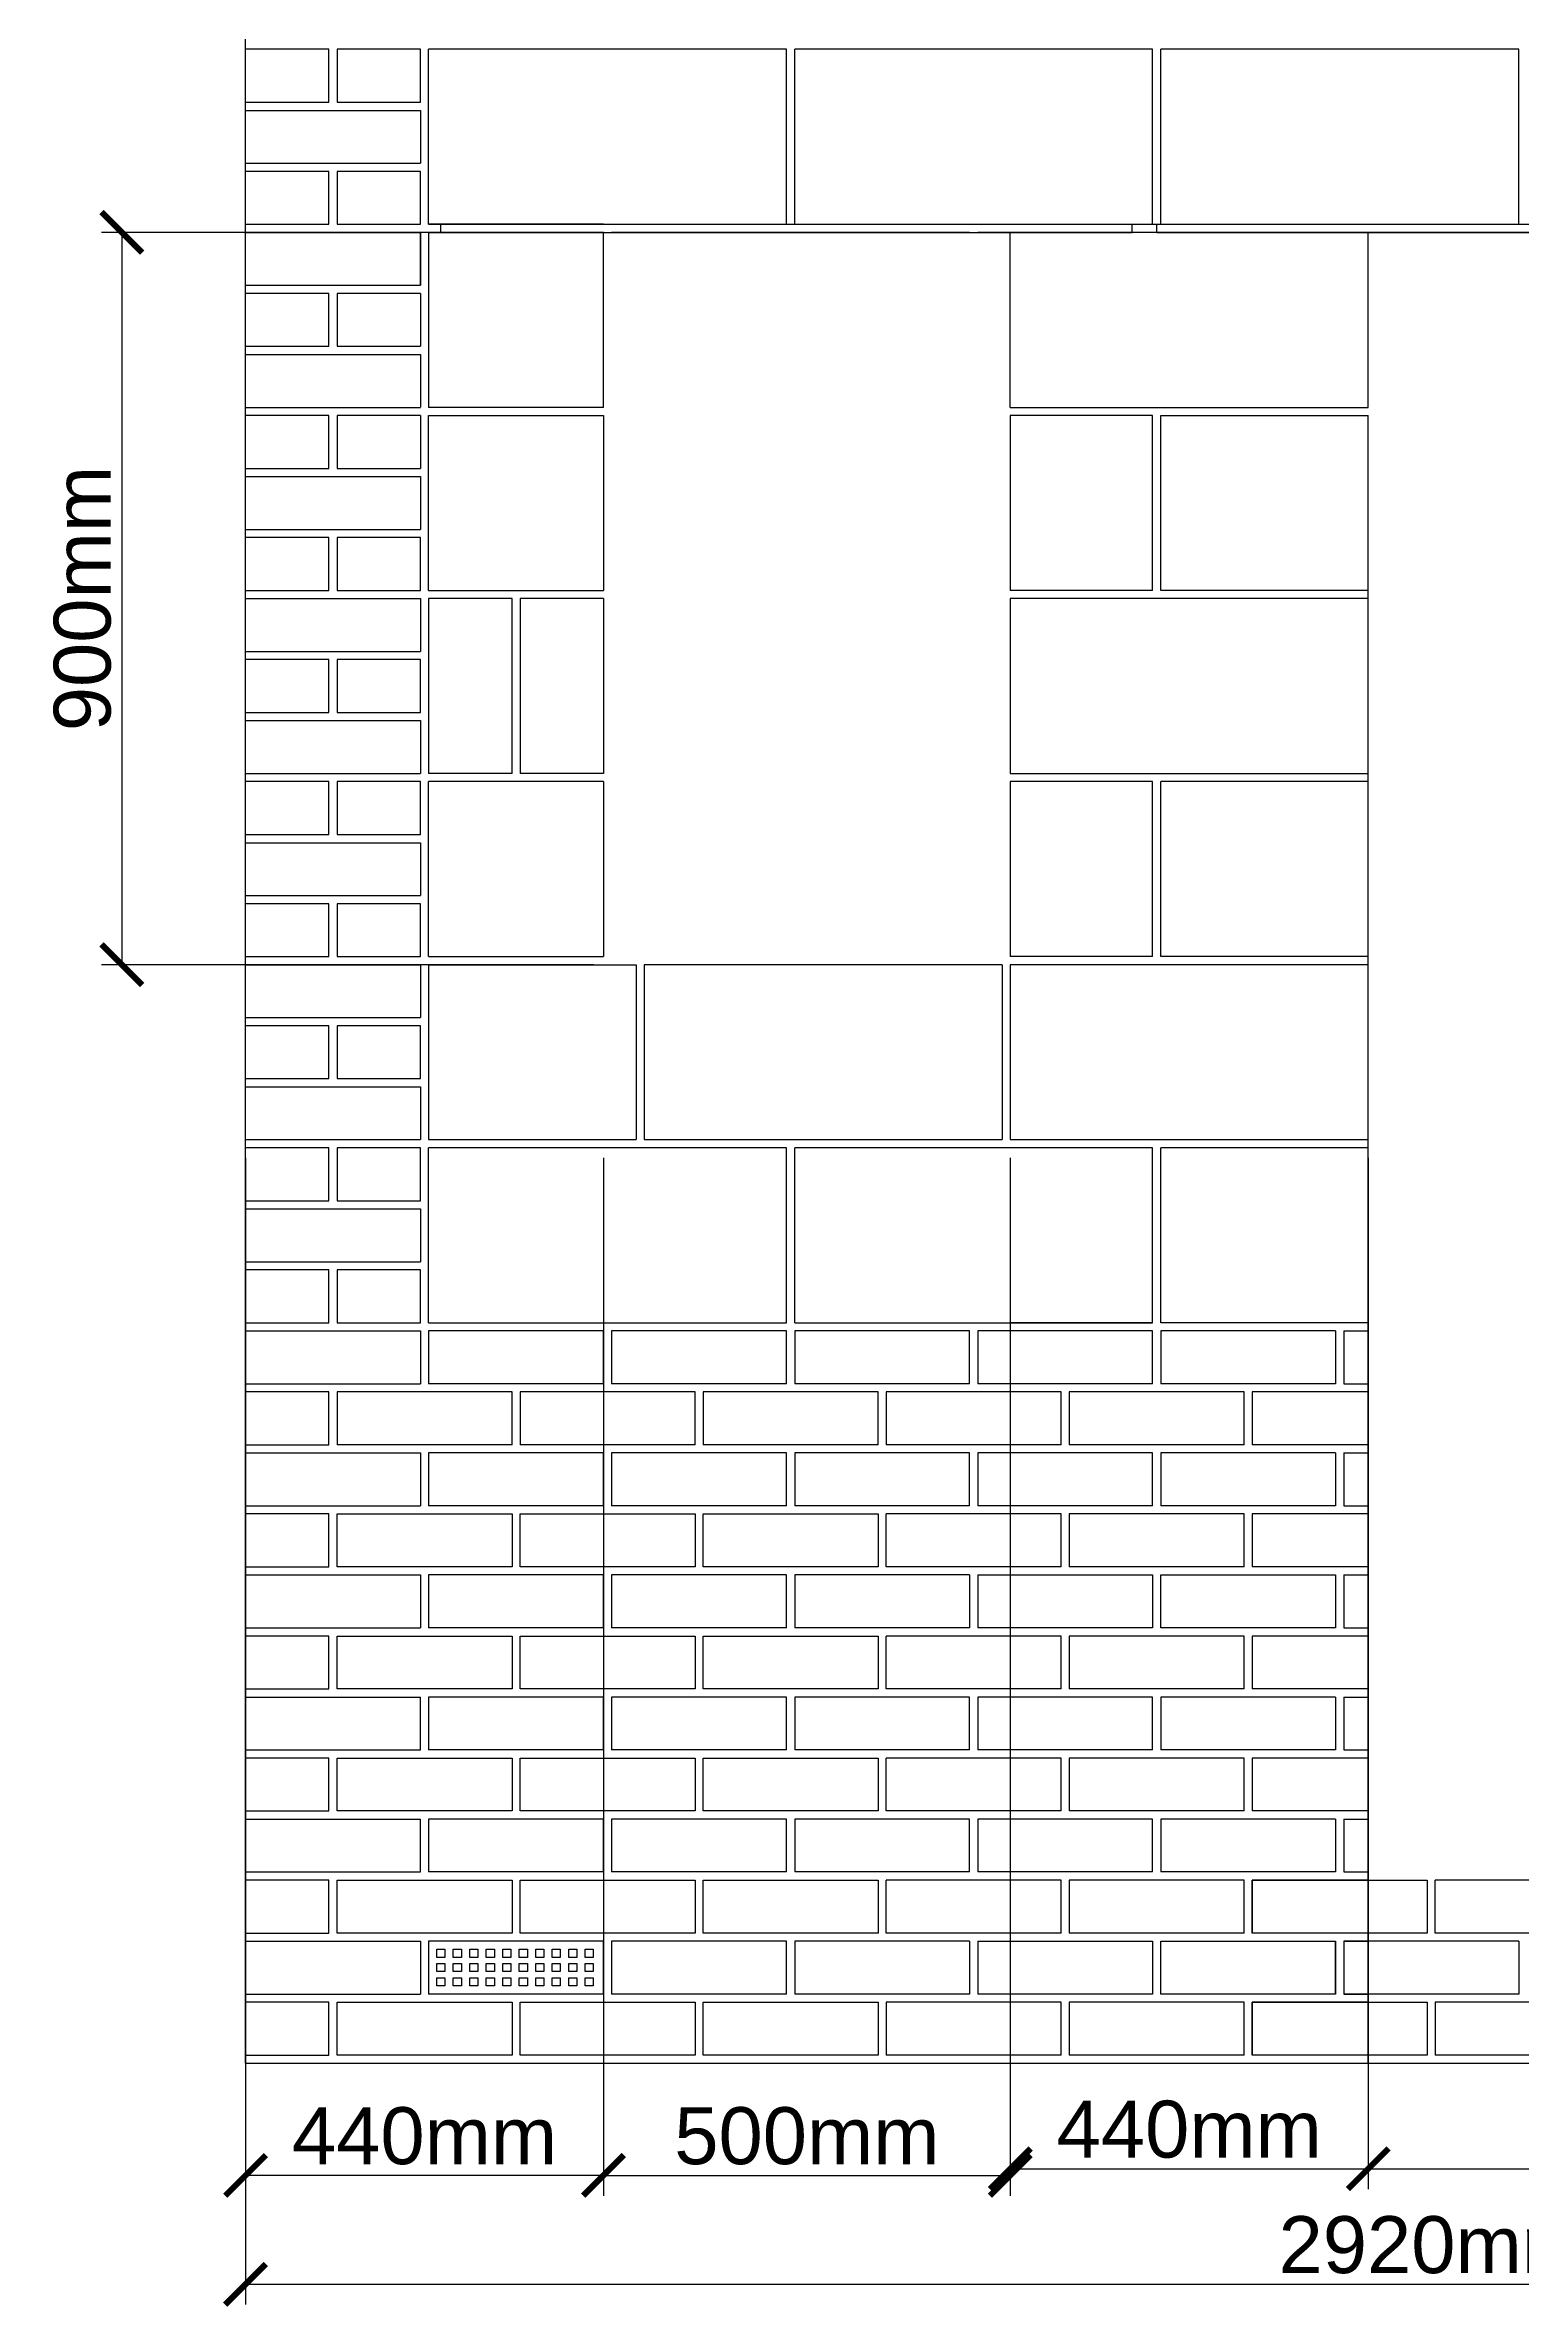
# Model space of a CAD drawing. Header units: millimetres. Extents: x -11841 to 102307, y -68819 to 40378.
# Drawn here: x 71960 to 73777, y 2588 to 5368 of the extents above; entities that cross this region are included whole.
import ezdxf

# ---------------------------------------------------------------- set-up
doc = ezdxf.new("R2010")
doc.units = ezdxf.units.MM
doc.layers.add('A-Walls', color=7, linetype='Continuous')
doc.styles.get("Standard").update_dxf_attribs({"font": 'Arial.ttf'})
doc.dimstyles.new('JRMStyle', dxfattribs={"dimtxt": 3.5, "dimasz": 2.5, "dimexe": 1.25, "dimexo": 0.625, "dimtad": 1, "dimdec": 0, "dimdsep": 46, "dimtxsty": 'Standard', "dimblk": 'ARCHTICK', "dimblk1": 'ARCHTICK', "dimblk2": 'ARCHTICK', "dimcen": 2.5, "dimadec": 0, "dimazin": 0, "dimtfac": 1, "dimtdec": 0, "dimtmove": 0, "dimatfit": 3, "dimldrblk": 'ARCHTICK', "dimfxl": 1, "dimarcsym": 0})

# ---------------------------------------------------------------- blocks, each defined once
blk = doc.blocks.new('_ArchTick')
at = {"color": 0, "linetype": 'ByBlock', "const_width": 0.15}
blk.add_lwpolyline([(-0.5, -0.5), (0.5, 0.5)], dxfattribs=at)
blk = doc.blocks.new('*D63')
at = {"color": 0, "lineweight": -2, "ltscale": 0.58, "transparency": 16777216}
for p, q in [((72206.6, 2875.3), (72206.6, 2591.1)), ((75126.6, 2875.3), (75126.6, 2591.1)), ((72206.6, 2616.1), (75126.6, 2616.1))]:
    blk.add_line(p, q, dxfattribs=at)
at = {"layer": 'Defpoints', "color": 0, "ltscale": 0.58, "transparency": 16777216}
for p in [(72206.6, 2887.8), (75126.6, 2887.8), (75126.6, 2616.1)]:
    blk.add_point(p, dxfattribs=at)
at = {"color": 0, "lineweight": -2, "ltscale": 0.58, "transparency": 16777216, "xscale": 50, "yscale": 50, "zscale": 50, "rotation": 180}
blk.add_blockref('_ArchTick', (72206.6, 2616.1), dxfattribs=at)
at = {"color": 0, "lineweight": -2, "ltscale": 0.58, "transparency": 16777216, "xscale": 50, "yscale": 50, "zscale": 50}
blk.add_blockref('_ArchTick', (75126.6, 2616.1), dxfattribs=at)
at = {"color": 0, "ltscale": 0.58, "transparency": 16777216, "insert": (73666.6, 2664.3), "char_height": 70, "attachment_point": 5}
blk.add_mtext('2920mm', dxfattribs=at)
blk = doc.blocks.new('*D64')
at = {"color": 0, "lineweight": -2, "ltscale": 0.58, "transparency": 16777216}
for p, q in [((72646.6, 4000.3), (72646.6, 2724.9)), ((73146.6, 4000.3), (73146.6, 2724.9)), ((72646.6, 2749.9), (73146.6, 2749.9))]:
    blk.add_line(p, q, dxfattribs=at)
at = {"layer": 'Defpoints', "color": 0, "ltscale": 0.58, "transparency": 16777216}
for p in [(72646.6, 4012.8), (73146.6, 4012.8), (73146.6, 2749.9)]:
    blk.add_point(p, dxfattribs=at)
at = {"color": 0, "lineweight": -2, "ltscale": 0.58, "transparency": 16777216, "xscale": 50, "yscale": 50, "zscale": 50, "rotation": 180}
blk.add_blockref('_ArchTick', (72646.6, 2749.9), dxfattribs=at)
at = {"color": 0, "lineweight": -2, "ltscale": 0.58, "transparency": 16777216, "xscale": 50, "yscale": 50, "zscale": 50}
blk.add_blockref('_ArchTick', (73146.6, 2749.9), dxfattribs=at)
at = {"color": 0, "ltscale": 0.58, "transparency": 16777216, "insert": (72896.6, 2798.2), "char_height": 70, "attachment_point": 5}
blk.add_mtext('500mm', dxfattribs=at)
blk = doc.blocks.new('*D65')
at = {"color": 0, "lineweight": -2, "ltscale": 0.58, "transparency": 16777216}
for p, q in [((73146.6, 4000.3), (73146.6, 2733)), ((73586.6, 4000.3), (73586.6, 2733)), ((73146.6, 2758), (73586.6, 2758))]:
    blk.add_line(p, q, dxfattribs=at)
at = {"layer": 'Defpoints', "color": 0, "ltscale": 0.58, "transparency": 16777216}
for p in [(73146.6, 4012.8), (73586.6, 4012.8), (73586.6, 2758)]:
    blk.add_point(p, dxfattribs=at)
at = {"color": 0, "lineweight": -2, "ltscale": 0.58, "transparency": 16777216, "xscale": 50, "yscale": 50, "zscale": 50, "rotation": 180}
blk.add_blockref('_ArchTick', (73146.6, 2758), dxfattribs=at)
at = {"color": 0, "lineweight": -2, "ltscale": 0.58, "transparency": 16777216, "xscale": 50, "yscale": 50, "zscale": 50}
blk.add_blockref('_ArchTick', (73586.6, 2758), dxfattribs=at)
at = {"color": 0, "ltscale": 0.58, "transparency": 16777216, "insert": (73366.6, 2806.3), "char_height": 70, "attachment_point": 5}
blk.add_mtext('440mm', dxfattribs=at)
blk = doc.blocks.new('*D67')
at = {"color": 0, "lineweight": -2, "ltscale": 0.58, "transparency": 16777216}
for p, q in [((72206.6, 4000.3), (72206.6, 2724.9)), ((72646.6, 4000.3), (72646.6, 2724.9)), ((72646.6, 2749.9), (72206.6, 2749.9))]:
    blk.add_line(p, q, dxfattribs=at)
at = {"layer": 'Defpoints', "color": 0, "ltscale": 0.58, "transparency": 16777216}
for p in [(72206.6, 4012.8), (72646.6, 4012.8), (72206.6, 2749.9)]:
    blk.add_point(p, dxfattribs=at)
at = {"color": 0, "lineweight": -2, "ltscale": 0.58, "transparency": 16777216, "xscale": 50, "yscale": 50, "zscale": 50, "rotation": 180}
blk.add_blockref('_ArchTick', (72206.6, 2749.9), dxfattribs=at)
at = {"color": 0, "lineweight": -2, "ltscale": 0.58, "transparency": 16777216, "xscale": 50, "yscale": 50, "zscale": 50}
blk.add_blockref('_ArchTick', (72646.6, 2749.9), dxfattribs=at)
at = {"color": 0, "ltscale": 0.58, "transparency": 16777216, "insert": (72426.6, 2798.2), "char_height": 70, "attachment_point": 5}
blk.add_mtext('440mm', dxfattribs=at)
blk = doc.blocks.new('*D75')
at = {"color": 0, "lineweight": -2, "ltscale": 0.58, "transparency": 16777216}
for p, q in [((72634.1, 5137.8), (72029.5, 5137.8)), ((72054.5, 5137.8), (72054.5, 4237.8)), ((72634.1, 4237.8), (72029.5, 4237.8))]:
    blk.add_line(p, q, dxfattribs=at)
at = {"layer": 'Defpoints', "color": 0, "ltscale": 0.58, "transparency": 16777216}
for p in [(72646.6, 5137.8), (72054.5, 4237.8), (72646.6, 4237.8)]:
    blk.add_point(p, dxfattribs=at)
at = {"color": 0, "lineweight": -2, "ltscale": 0.58, "transparency": 16777216, "xscale": 50, "yscale": 50, "zscale": 50}
for p, rotation in [((72054.5, 5137.8), 90), ((72054.5, 4237.8), 270)]:
    blk.add_blockref('_ArchTick', p, dxfattribs=dict(at, rotation=rotation))
at = {"color": 0, "ltscale": 0.58, "transparency": 16777216, "insert": (72006.2, 4687.8), "char_height": 70, "attachment_point": 5, "rotation": 90}
blk.add_mtext('900mm', dxfattribs=at)
blk = doc.blocks.new('*D77')
at = {"color": 0, "lineweight": -2, "ltscale": 0.58, "transparency": 16777216}
for p, q in [((73586.6, 3100.3), (73586.6, 2733)), ((74416.6, 3100.3), (74416.6, 2733)), ((73586.6, 2758), (74416.6, 2758))]:
    blk.add_line(p, q, dxfattribs=at)
at = {"layer": 'Defpoints', "color": 0, "ltscale": 0.58, "transparency": 16777216}
for p in [(73586.6, 3112.8), (74416.6, 3112.8), (74416.6, 2758)]:
    blk.add_point(p, dxfattribs=at)
at = {"color": 0, "lineweight": -2, "ltscale": 0.58, "transparency": 16777216, "xscale": 50, "yscale": 50, "zscale": 50, "rotation": 180}
blk.add_blockref('_ArchTick', (73586.6, 2758), dxfattribs=at)
at = {"color": 0, "lineweight": -2, "ltscale": 0.58, "transparency": 16777216, "xscale": 50, "yscale": 50, "zscale": 50}
blk.add_blockref('_ArchTick', (74416.6, 2758), dxfattribs=at)
at = {"color": 0, "ltscale": 0.58, "transparency": 16777216, "insert": (74001.6, 2806.3), "char_height": 70, "attachment_point": 5}
blk.add_mtext('830mm', dxfattribs=at)

msp = doc.modelspace()

# ---------------------------------------------------------------- linework, layer by layer
for p, q in [((72206.6, 2887.8), (72206.6, 5693.8)), ((72309.1, 5362.8), (72206.6, 5362.8)), ((72309.1, 5297.8), (72309.1, 5362.8)), ((72421.6, 5362.8), (72319.1, 5362.8)), ((72319.1, 5362.8), (72319.1, 5297.8)), ((72421.6, 5297.8), (72421.6, 5362.8)), ((72431.6, 5147.8), (72431.6, 5362.8)), ((72871.6, 5362.8), (72431.6, 5362.8)), ((72871.6, 5147.8), (72871.6, 5362.8)), ((72881.6, 5147.8), (72881.6, 5362.8)), ((73321.6, 5362.8), (72881.6, 5362.8)), ((73321.6, 5147.8), (73321.6, 5362.8)), ((73331.6, 5147.8), (73331.6, 5362.8)), ((73771.6, 5362.8), (73331.6, 5362.8)), ((73771.6, 5147.8), (73771.6, 5362.8)), ((72206.6, 5297.8), (72309.1, 5297.8)), ((72206.6, 5287.8), (72421.6, 5287.8)), ((72319.1, 5297.8), (72421.6, 5297.8)), ((72421.6, 5287.8), (72421.6, 5222.8)), ((72206.6, 5222.8), (72421.6, 5222.8)), ((72309.1, 5212.8), (72206.6, 5212.8)), ((72309.1, 5147.8), (72309.1, 5212.8)), ((72421.6, 5212.8), (72319.1, 5212.8)), ((72319.1, 5212.8), (72319.1, 5147.8)), ((72421.6, 5147.8), (72421.6, 5212.8)), ((72206.6, 5147.8), (72309.1, 5147.8)), ((72319.1, 5147.8), (72421.6, 5147.8)), ((73106.6, 5147.8), (73546.6, 5147.8)), ((73556.6, 5147.8), (73996.6, 5147.8)), ((72206.6, 5137.8), (72421.6, 5137.8)), ((72421.6, 5072.8), (72421.6, 5137.8)), ((72646.6, 5137.8), (72431.6, 5137.8)), ((72431.6, 5137.8), (72646.6, 5137.8)), ((72431.6, 5137.8), (72431.6, 4922.8)), ((72646.6, 4922.8), (72646.6, 5137.8)), ((73096.6, 5137.8), (72656.6, 5137.8)), ((73546.6, 5137.8), (73106.6, 5137.8)), ((73321.6, 5137.8), (73146.6, 5137.8)), ((73586.6, 5137.8), (73146.6, 5137.8)), ((73546.6, 5137.8), (73331.6, 5137.8)), ((73996.6, 5137.8), (73556.6, 5137.8)), ((72206.6, 5072.8), (72421.6, 5072.8)), ((72309.1, 5062.8), (72206.6, 5062.8)), ((72309.1, 4997.8), (72309.1, 5062.8)), ((72421.6, 5062.8), (72319.1, 5062.8)), ((72319.1, 5062.8), (72319.1, 4997.8)), ((72206.6, 4997.8), (72309.1, 4997.8)), ((72206.6, 4987.8), (72421.6, 4987.8)), ((72319.1, 4997.8), (72421.6, 4997.8)), ((72206.6, 4922.8), (72421.6, 4922.8)), ((73146.6, 4922.8), (73586.6, 4922.8)), ((72309.1, 4912.8), (72206.6, 4912.8)), ((72309.1, 4847.8), (72309.1, 4912.8)), ((72421.6, 4912.8), (72319.1, 4912.8)), ((72319.1, 4912.8), (72319.1, 4847.8)), ((72431.6, 4697.8), (72431.6, 4912.8)), ((73321.6, 4697.8), (73321.6, 4912.8)), ((73331.6, 4697.8), (73331.6, 4912.8)), ((73586.6, 2887.8), (73586.6, 4912.8)), ((72206.6, 4847.8), (72309.1, 4847.8)), ((72206.6, 4837.8), (72421.6, 4837.8)), ((72319.1, 4847.8), (72421.6, 4847.8)), ((72421.6, 4837.8), (72421.6, 4772.8)), ((72206.6, 4772.8), (72421.6, 4772.8)), ((72309.1, 4762.8), (72206.6, 4762.8)), ((72309.1, 4697.8), (72309.1, 4762.8)), ((72421.6, 4762.8), (72319.1, 4762.8)), ((72319.1, 4762.8), (72319.1, 4697.8)), ((72421.6, 4697.8), (72421.6, 4762.8)), ((72206.6, 4697.8), (72309.1, 4697.8)), ((72319.1, 4697.8), (72421.6, 4697.8)), ((72431.6, 4697.8), (72646.6, 4697.8)), ((73321.6, 4697.8), (73146.6, 4697.8)), ((73586.6, 4697.8), (73331.6, 4697.8)), ((72206.6, 4687.8), (72421.6, 4687.8)), ((72421.6, 4687.8), (72421.6, 4622.8)), ((72534.1, 4687.8), (72431.6, 4687.8)), ((72431.6, 4687.8), (72431.6, 4472.8)), ((72534.1, 4472.8), (72534.1, 4687.8)), ((72646.6, 4687.8), (72544.1, 4687.8)), ((72544.1, 4687.8), (72544.1, 4472.8)), ((73586.6, 4687.8), (73146.6, 4687.8)), ((72206.6, 4622.8), (72421.6, 4622.8)), ((72309.1, 4612.8), (72206.6, 4612.8)), ((72309.1, 4547.8), (72309.1, 4612.8)), ((72421.6, 4612.8), (72319.1, 4612.8)), ((72319.1, 4612.8), (72319.1, 4547.8)), ((72421.6, 4547.8), (72421.6, 4612.8)), ((72206.6, 4547.8), (72309.1, 4547.8)), ((72206.6, 4537.8), (72421.6, 4537.8)), ((72319.1, 4547.8), (72421.6, 4547.8)), ((72421.6, 4537.8), (72421.6, 4472.8)), ((72206.6, 4472.8), (72421.6, 4472.8)), ((72309.1, 4462.8), (72206.6, 4462.8)), ((72309.1, 4397.8), (72309.1, 4462.8)), ((72421.6, 4462.8), (72319.1, 4462.8)), ((72319.1, 4462.8), (72319.1, 4397.8)), ((72421.6, 4397.8), (72421.6, 4462.8)), ((72534.1, 4472.8), (72431.6, 4472.8)), ((72431.6, 4247.8), (72431.6, 4462.8)), ((72646.6, 4462.8), (72431.6, 4462.8)), ((72646.6, 4472.8), (72544.1, 4472.8)), ((73146.6, 4472.8), (73586.6, 4472.8)), ((73321.6, 4462.8), (73146.6, 4462.8)), ((73321.6, 4247.8), (73321.6, 4462.8)), ((73546.6, 4462.8), (73331.6, 4462.8)), ((73331.6, 4247.8), (73331.6, 4462.8)), ((72206.6, 4397.8), (72309.1, 4397.8)), ((72319.1, 4397.8), (72421.6, 4397.8)), ((72206.6, 4387.8), (72421.6, 4387.8)), ((72421.6, 4387.8), (72421.6, 4322.8)), ((72206.6, 4322.8), (72421.6, 4322.8)), ((72309.1, 4312.8), (72206.6, 4312.8)), ((72309.1, 4247.8), (72309.1, 4312.8)), ((72421.6, 4312.8), (72319.1, 4312.8)), ((72319.1, 4312.8), (72319.1, 4247.8)), ((72421.6, 4247.8), (72421.6, 4312.8)), ((72206.6, 4247.8), (72309.1, 4247.8)), ((72206.6, 4237.8), (72421.6, 4237.8)), ((72319.1, 4247.8), (72421.6, 4247.8)), ((72421.6, 4237.8), (72421.6, 4172.8)), ((72431.6, 4247.8), (72646.6, 4247.8)), ((72431.6, 4237.8), (72431.6, 4022.8)), ((73136.6, 4237.8), (72696.6, 4237.8)), ((73321.6, 4247.8), (73146.6, 4247.8)), ((73586.6, 4237.8), (73146.6, 4237.8)), ((73586.6, 4247.8), (73331.6, 4247.8)), ((72206.6, 4172.8), (72421.6, 4172.8)), ((72309.1, 4162.8), (72206.6, 4162.8)), ((72309.1, 4097.8), (72309.1, 4162.8)), ((72421.6, 4162.8), (72319.1, 4162.8)), ((72319.1, 4162.8), (72319.1, 4097.8)), ((72421.6, 4097.8), (72421.6, 4162.8)), ((72206.6, 4097.8), (72309.1, 4097.8)), ((72206.6, 4087.8), (72421.6, 4087.8)), ((72319.1, 4097.8), (72421.6, 4097.8)), ((72421.6, 4087.8), (72421.6, 4022.8)), ((72206.6, 4022.8), (72421.6, 4022.8)), ((72309.1, 4012.8), (72206.6, 4012.8)), ((72309.1, 3947.8), (72309.1, 4012.8)), ((72421.6, 4012.8), (72319.1, 4012.8)), ((72319.1, 4012.8), (72319.1, 3947.8)), ((72421.6, 3947.8), (72421.6, 4012.8)), ((72431.6, 3797.8), (72431.6, 4012.8)), ((72696.6, 4022.8), (73136.6, 4022.8)), ((72871.6, 3797.8), (72871.6, 4012.8)), ((72881.6, 3797.8), (72881.6, 4012.8)), ((73146.6, 4022.8), (73586.6, 4022.8)), ((73321.6, 4012.8), (73146.6, 4012.8)), ((73321.6, 3797.8), (73321.6, 4012.8)), ((73546.6, 4012.8), (73331.6, 4012.8)), ((73331.6, 3797.8), (73331.6, 4012.8)), ((72206.6, 3947.8), (72309.1, 3947.8)), ((72319.1, 3947.8), (72421.6, 3947.8)), ((72206.6, 3937.8), (72421.6, 3937.8)), ((72421.6, 3937.8), (72421.6, 3872.8)), ((72206.6, 3872.8), (72421.6, 3872.8)), ((72309.1, 3862.8), (72206.6, 3862.8)), ((72309.1, 3797.8), (72309.1, 3862.8)), ((72421.6, 3862.8), (72319.1, 3862.8)), ((72319.1, 3862.8), (72319.1, 3797.8)), ((72421.6, 3797.8), (72421.6, 3862.8)), ((72206.6, 3797.8), (72309.1, 3797.8)), ((72206.6, 3787.8), (72421.6, 3787.8)), ((72319.1, 3797.8), (72421.6, 3797.8)), ((72421.6, 3787.8), (72421.6, 3722.8)), ((72431.6, 3797.8), (72871.6, 3797.8)), ((72646.6, 3787.8), (72431.6, 3787.8)), ((72431.6, 3787.8), (72431.6, 3722.8)), ((72646.6, 3722.8), (72646.6, 3787.8)), ((72871.6, 3787.8), (72656.6, 3787.8)), ((72656.6, 3787.8), (72656.6, 3722.8)), ((72871.6, 3722.8), (72871.6, 3787.8)), ((72881.6, 3797.8), (73321.6, 3797.8)), ((73096.6, 3787.8), (72881.6, 3787.8)), ((72881.6, 3787.8), (72881.6, 3722.8)), ((73096.6, 3722.8), (73096.6, 3787.8)), ((73106.6, 3787.8), (73106.6, 3722.8)), ((73321.6, 3787.8), (73106.6, 3787.8)), ((73321.6, 3797.8), (73146.6, 3797.8)), ((73321.6, 3722.8), (73321.6, 3787.8)), ((73586.6, 3797.8), (73331.6, 3797.8)), ((73546.6, 3787.8), (73331.6, 3787.8)), ((73331.6, 3787.8), (73331.6, 3722.8)), ((72206.6, 3722.8), (72421.6, 3722.8)), ((72309.1, 3712.8), (72206.6, 3712.8)), ((72309.1, 3647.8), (72309.1, 3712.8)), ((72534.1, 3712.8), (72319.1, 3712.8)), ((72319.1, 3712.8), (72319.1, 3647.8)), ((72646.6, 3722.8), (72431.6, 3722.8)), ((72534.1, 3647.8), (72534.1, 3712.8)), ((72759.1, 3712.8), (72544.1, 3712.8)), ((72544.1, 3712.8), (72544.1, 3647.8)), ((72871.6, 3722.8), (72656.6, 3722.8)), ((72759.1, 3647.8), (72759.1, 3712.8)), ((72984.1, 3712.8), (72769.1, 3712.8)), ((72769.1, 3712.8), (72769.1, 3647.8)), ((73096.6, 3722.8), (72881.6, 3722.8)), ((72984.1, 3647.8), (72984.1, 3712.8)), ((72994.1, 3712.8), (72994.1, 3647.8)), ((73209.1, 3712.8), (72994.1, 3712.8)), ((73321.6, 3722.8), (73106.6, 3722.8)), ((73209.1, 3647.8), (73209.1, 3712.8)), ((73434.1, 3712.8), (73219.1, 3712.8)), ((73219.1, 3712.8), (73219.1, 3647.8)), ((73546.6, 3722.8), (73331.6, 3722.8)), ((73434.1, 3647.8), (73434.1, 3712.8)), ((73586.6, 3712.8), (73444.1, 3712.8)), ((73444.1, 3712.8), (73444.1, 3647.8)), ((72206.6, 3647.8), (72309.1, 3647.8)), ((72534.1, 3647.8), (72319.1, 3647.8)), ((72759.1, 3647.8), (72544.1, 3647.8)), ((72984.1, 3647.8), (72769.1, 3647.8)), ((73209.1, 3647.8), (72994.1, 3647.8)), ((73434.1, 3647.8), (73219.1, 3647.8)), ((73586.6, 3647.8), (73444.1, 3647.8)), ((72206.6, 3637.8), (72421.6, 3637.8)), ((72421.6, 3637.8), (72421.6, 3572.8)), ((72646.6, 3637.8), (72431.6, 3637.8)), ((72431.6, 3637.8), (72431.6, 3572.8)), ((72646.6, 3572.8), (72646.6, 3637.8)), ((72871.6, 3637.8), (72656.6, 3637.8)), ((72656.6, 3637.8), (72656.6, 3572.8)), ((72871.6, 3572.8), (72871.6, 3637.8)), ((73096.6, 3637.8), (72881.6, 3637.8)), ((72881.6, 3637.8), (72881.6, 3572.8)), ((73096.6, 3572.8), (73096.6, 3637.8)), ((73106.6, 3637.8), (73106.6, 3572.8)), ((73321.6, 3637.8), (73106.6, 3637.8)), ((73321.6, 3572.8), (73321.6, 3637.8)), ((73546.6, 3637.8), (73331.6, 3637.8)), ((73331.6, 3637.8), (73331.6, 3572.8)), ((72206.6, 3572.8), (72421.6, 3572.8)), ((72309.1, 3562.8), (72206.6, 3562.8)), ((72309.1, 3497.8), (72309.1, 3562.8)), ((72319.1, 3497.8), (72319.1, 3562.8)), ((72319.1, 3562.8), (72534.1, 3562.8)), ((72646.6, 3572.8), (72431.6, 3572.8)), ((72534.1, 3562.8), (72534.1, 3497.8)), ((72544.1, 3497.8), (72544.1, 3562.8)), ((72544.1, 3562.8), (72759.1, 3562.8)), ((72871.6, 3572.8), (72656.6, 3572.8)), ((72759.1, 3562.8), (72759.1, 3497.8)), ((72769.1, 3497.8), (72769.1, 3562.8)), ((72769.1, 3562.8), (72984.1, 3562.8)), ((73096.6, 3572.8), (72881.6, 3572.8)), ((72984.1, 3562.8), (72984.1, 3497.8)), ((72994.1, 3497.8), (72994.1, 3562.8)), ((73209.1, 3562.8), (72994.1, 3562.8)), ((73321.6, 3572.8), (73106.6, 3572.8)), ((73209.1, 3497.8), (73209.1, 3562.8)), ((73434.1, 3562.8), (73219.1, 3562.8)), ((73219.1, 3562.8), (73219.1, 3497.8)), ((73546.6, 3572.8), (73331.6, 3572.8)), ((73434.1, 3497.8), (73434.1, 3562.8)), ((73586.6, 3562.8), (73444.1, 3562.8)), ((73444.1, 3562.8), (73444.1, 3497.8)), ((72206.6, 3497.8), (72309.1, 3497.8)), ((72206.6, 3487.8), (72421.6, 3487.8)), ((72534.1, 3497.8), (72319.1, 3497.8)), ((72421.6, 3487.8), (72421.6, 3422.8)), ((72646.6, 3487.8), (72431.6, 3487.8)), ((72431.6, 3487.8), (72431.6, 3422.8)), ((72759.1, 3497.8), (72544.1, 3497.8)), ((72646.6, 3422.8), (72646.6, 3487.8)), ((72871.6, 3487.8), (72656.6, 3487.8)), ((72656.6, 3487.8), (72656.6, 3422.8)), ((72984.1, 3497.8), (72769.1, 3497.8)), ((72871.6, 3422.8), (72871.6, 3487.8)), ((73096.6, 3487.8), (72881.6, 3487.8)), ((72881.6, 3487.8), (72881.6, 3422.8)), ((73209.1, 3497.8), (72994.1, 3497.8)), ((73096.6, 3487.8), (73096.6, 3422.8)), ((73106.6, 3487.8), (73106.6, 3422.8)), ((73106.6, 3487.8), (73321.6, 3487.8)), ((73434.1, 3497.8), (73219.1, 3497.8)), ((73321.6, 3487.8), (73321.6, 3422.8)), ((73331.6, 3422.8), (73331.6, 3487.8)), ((73331.6, 3487.8), (73546.6, 3487.8)), ((73586.6, 3497.8), (73444.1, 3497.8)), ((72206.6, 3422.8), (72421.6, 3422.8)), ((72646.6, 3422.8), (72431.6, 3422.8)), ((72871.6, 3422.8), (72656.6, 3422.8)), ((73096.6, 3422.8), (72881.6, 3422.8)), ((73321.6, 3422.8), (73106.6, 3422.8)), ((73546.6, 3422.8), (73331.6, 3422.8)), ((72309.1, 3412.8), (72206.6, 3412.8)), ((72309.1, 3347.8), (72309.1, 3412.8)), ((72319.1, 3347.8), (72319.1, 3412.8)), ((72319.1, 3412.8), (72534.1, 3412.8)), ((72534.1, 3412.8), (72534.1, 3347.8)), ((72544.1, 3347.8), (72544.1, 3412.8)), ((72544.1, 3412.8), (72759.1, 3412.8)), ((72759.1, 3412.8), (72759.1, 3347.8)), ((72769.1, 3347.8), (72769.1, 3412.8)), ((72769.1, 3412.8), (72984.1, 3412.8)), ((72984.1, 3412.8), (72984.1, 3347.8)), ((72994.1, 3347.8), (72994.1, 3412.8)), ((73209.1, 3412.8), (72994.1, 3412.8)), ((73209.1, 3347.8), (73209.1, 3412.8)), ((73434.1, 3412.8), (73219.1, 3412.8)), ((73219.1, 3412.8), (73219.1, 3347.8)), ((73434.1, 3347.8), (73434.1, 3412.8)), ((73586.6, 3412.8), (73444.1, 3412.8)), ((73444.1, 3412.8), (73444.1, 3347.8)), ((72206.6, 3347.8), (72309.1, 3347.8)), ((72206.6, 3337.8), (72421.6, 3337.8)), ((72534.1, 3347.8), (72319.1, 3347.8)), ((72421.6, 3272.8), (72421.6, 3337.8)), ((72646.6, 3337.8), (72431.6, 3337.8)), ((72431.6, 3337.8), (72431.6, 3272.8)), ((72759.1, 3347.8), (72544.1, 3347.8)), ((72646.6, 3272.8), (72646.6, 3337.8)), ((72871.6, 3337.8), (72656.6, 3337.8)), ((72656.6, 3337.8), (72656.6, 3272.8)), ((72984.1, 3347.8), (72769.1, 3347.8)), ((72871.6, 3272.8), (72871.6, 3337.8)), ((73096.6, 3337.8), (72881.6, 3337.8)), ((72881.6, 3337.8), (72881.6, 3272.8)), ((73209.1, 3347.8), (72994.1, 3347.8)), ((73096.6, 3272.8), (73096.6, 3337.8)), ((73321.6, 3337.8), (73106.6, 3337.8)), ((73106.6, 3337.8), (73106.6, 3272.8)), ((73434.1, 3347.8), (73219.1, 3347.8)), ((73321.6, 3272.8), (73321.6, 3337.8)), ((73546.6, 3337.8), (73331.6, 3337.8)), ((73331.6, 3337.8), (73331.6, 3272.8)), ((73586.6, 3347.8), (73444.1, 3347.8)), ((72206.6, 3272.8), (72421.6, 3272.8)), ((72309.1, 3262.8), (72206.6, 3262.8)), ((72309.1, 3197.8), (72309.1, 3262.8)), ((72319.1, 3197.8), (72319.1, 3262.8)), ((72319.1, 3262.8), (72534.1, 3262.8)), ((72646.6, 3272.8), (72431.6, 3272.8)), ((72534.1, 3262.8), (72534.1, 3197.8)), ((72544.1, 3197.8), (72544.1, 3262.8)), ((72544.1, 3262.8), (72759.1, 3262.8)), ((72871.6, 3272.8), (72656.6, 3272.8)), ((72759.1, 3262.8), (72759.1, 3197.8)), ((72769.1, 3197.8), (72769.1, 3262.8)), ((72769.1, 3262.8), (72984.1, 3262.8)), ((73096.6, 3272.8), (72881.6, 3272.8)), ((72984.1, 3262.8), (72984.1, 3197.8)), ((72994.1, 3197.8), (72994.1, 3262.8)), ((73209.1, 3262.8), (72994.1, 3262.8)), ((73321.6, 3272.8), (73106.6, 3272.8)), ((73209.1, 3197.8), (73209.1, 3262.8)), ((73434.1, 3262.8), (73219.1, 3262.8)), ((73219.1, 3262.8), (73219.1, 3197.8)), ((73546.6, 3272.8), (73331.6, 3272.8)), ((73434.1, 3197.8), (73434.1, 3262.8)), ((73586.6, 3262.8), (73444.1, 3262.8)), ((73444.1, 3262.8), (73444.1, 3197.8)), ((72206.6, 3197.8), (72309.1, 3197.8)), ((72534.1, 3197.8), (72319.1, 3197.8)), ((72759.1, 3197.8), (72544.1, 3197.8)), ((72984.1, 3197.8), (72769.1, 3197.8)), ((73209.1, 3197.8), (72994.1, 3197.8)), ((73434.1, 3197.8), (73219.1, 3197.8)), ((73586.6, 3197.8), (73444.1, 3197.8)), ((72206.6, 3187.8), (72421.6, 3187.8)), ((72421.6, 3122.8), (72421.6, 3187.8)), ((72646.6, 3187.8), (72431.6, 3187.8)), ((72431.6, 3187.8), (72431.6, 3122.8)), ((72646.6, 3122.8), (72646.6, 3187.8)), ((72871.6, 3187.8), (72656.6, 3187.8)), ((72656.6, 3187.8), (72656.6, 3122.8)), ((72871.6, 3122.8), (72871.6, 3187.8)), ((73096.6, 3187.8), (72881.6, 3187.8)), ((72881.6, 3187.8), (72881.6, 3122.8)), ((73096.6, 3122.8), (73096.6, 3187.8)), ((73321.6, 3187.8), (73106.6, 3187.8)), ((73106.6, 3187.8), (73106.6, 3122.8)), ((73321.6, 3122.8), (73321.6, 3187.8)), ((73546.6, 3187.8), (73331.6, 3187.8)), ((73331.6, 3187.8), (73331.6, 3122.8)), ((72206.6, 3122.8), (72421.6, 3122.8)), ((72646.6, 3122.8), (72431.6, 3122.8)), ((72871.6, 3122.8), (72656.6, 3122.8)), ((73096.6, 3122.8), (72881.6, 3122.8)), ((73321.6, 3122.8), (73106.6, 3122.8)), ((73546.6, 3122.8), (73331.6, 3122.8)), ((72309.1, 3112.8), (72206.6, 3112.8)), ((72309.1, 3047.8), (72309.1, 3112.8)), ((72319.1, 3047.8), (72319.1, 3112.8)), ((72319.1, 3112.8), (72534.1, 3112.8)), ((72534.1, 3112.8), (72534.1, 3047.8)), ((72544.1, 3047.8), (72544.1, 3112.8)), ((72544.1, 3112.8), (72759.1, 3112.8)), ((72759.1, 3112.8), (72759.1, 3047.8)), ((72769.1, 3047.8), (72769.1, 3112.8)), ((72769.1, 3112.8), (72984.1, 3112.8)), ((72984.1, 3112.8), (72984.1, 3047.8)), ((72994.1, 3047.8), (72994.1, 3112.8)), ((73209.1, 3112.8), (72994.1, 3112.8)), ((73209.1, 3047.8), (73209.1, 3112.8)), ((73434.1, 3112.8), (73219.1, 3112.8)), ((73219.1, 3112.8), (73219.1, 3047.8)), ((73434.1, 3047.8), (73434.1, 3112.8)), ((73586.6, 3112.8), (73444.1, 3112.8)), ((73444.1, 3112.8), (73444.1, 3047.8)), ((73444.1, 3047.8), (73444.1, 3112.8)), ((73444.1, 3112.8), (73659.1, 3112.8)), ((73659.1, 3112.8), (73659.1, 3047.8)), ((73669.1, 3047.8), (73669.1, 3112.8)), ((73884.1, 3112.8), (73669.1, 3112.8)), ((72206.6, 3047.8), (72309.1, 3047.8)), ((72206.6, 3037.8), (72421.6, 3037.8)), ((72534.1, 3047.8), (72319.1, 3047.8)), ((72421.6, 3037.8), (72421.6, 2972.8)), ((72646.6, 3037.8), (72431.6, 3037.8)), ((72431.6, 3037.8), (72431.6, 2972.8)), ((72759.1, 3047.8), (72544.1, 3047.8)), ((72646.6, 2972.8), (72646.6, 3037.8)), ((72871.6, 3037.8), (72656.6, 3037.8)), ((72656.6, 3037.8), (72656.6, 2972.8)), ((72984.1, 3047.8), (72769.1, 3047.8)), ((72871.6, 2972.8), (72871.6, 3037.8)), ((73096.6, 3037.8), (72881.6, 3037.8)), ((72881.6, 3037.8), (72881.6, 2972.8)), ((73209.1, 3047.8), (72994.1, 3047.8)), ((73096.6, 3037.8), (73096.6, 2972.8)), ((73106.6, 3037.8), (73106.6, 2972.8)), ((73106.6, 3037.8), (73321.6, 3037.8)), ((73434.1, 3047.8), (73219.1, 3047.8)), ((73321.6, 3037.8), (73321.6, 2972.8)), ((73331.6, 2972.8), (73331.6, 3037.8)), ((73331.6, 3037.8), (73546.6, 3037.8)), ((73586.6, 3047.8), (73444.1, 3047.8)), ((73659.1, 3047.8), (73444.1, 3047.8)), ((73546.6, 2972.8), (73546.6, 3037.8)), ((73771.6, 3037.8), (73556.6, 3037.8)), ((73556.6, 3037.8), (73556.6, 2972.8)), ((73884.1, 3047.8), (73669.1, 3047.8)), ((73771.6, 3037.8), (73771.6, 2972.8)), ((72206.6, 2972.8), (72421.6, 2972.8)), ((72309.1, 2962.8), (72206.6, 2962.8)), ((72309.1, 2897.8), (72309.1, 2962.8)), ((72319.1, 2897.8), (72319.1, 2962.8)), ((72319.1, 2962.8), (72534.1, 2962.8)), ((72646.6, 2972.8), (72431.6, 2972.8)), ((72534.1, 2962.8), (72534.1, 2897.8)), ((72544.1, 2897.8), (72544.1, 2962.8)), ((72544.1, 2962.8), (72759.1, 2962.8)), ((72871.6, 2972.8), (72656.6, 2972.8)), ((72759.1, 2962.8), (72759.1, 2897.8)), ((72769.1, 2897.8), (72769.1, 2962.8)), ((72769.1, 2962.8), (72984.1, 2962.8)), ((73096.6, 2972.8), (72881.6, 2972.8)), ((72984.1, 2962.8), (72984.1, 2897.8)), ((73209.1, 2962.8), (72994.1, 2962.8)), ((72994.1, 2962.8), (72994.1, 2897.8)), ((73321.6, 2972.8), (73106.6, 2972.8)), ((73209.1, 2897.8), (73209.1, 2962.8)), ((73434.1, 2962.8), (73219.1, 2962.8)), ((73219.1, 2962.8), (73219.1, 2897.8)), ((73546.6, 2972.8), (73331.6, 2972.8)), ((73434.1, 2897.8), (73434.1, 2962.8)), ((73586.6, 2962.8), (73444.1, 2962.8)), ((73444.1, 2962.8), (73444.1, 2897.8)), ((73444.1, 2897.8), (73444.1, 2962.8)), ((73444.1, 2962.8), (73659.1, 2962.8)), ((73771.6, 2972.8), (73556.6, 2972.8)), ((73659.1, 2962.8), (73659.1, 2897.8)), ((73884.1, 2962.8), (73669.1, 2962.8)), ((73669.1, 2962.8), (73669.1, 2897.8)), ((72206.6, 2897.8), (72309.1, 2897.8)), ((72534.1, 2897.8), (72319.1, 2897.8)), ((72759.1, 2897.8), (72544.1, 2897.8)), ((72984.1, 2897.8), (72769.1, 2897.8)), ((73209.1, 2897.8), (72994.1, 2897.8)), ((73434.1, 2897.8), (73219.1, 2897.8)), ((73586.6, 2897.8), (73444.1, 2897.8)), ((73659.1, 2897.8), (73444.1, 2897.8)), ((73884.1, 2897.8), (73669.1, 2897.8)), ((72206.6, 2887.8), (75126.6, 2887.8))]:
    msp.add_line(p, q)
at = {"ltscale": 0.58}
for p, q in [((72646.6, 5147.8), (72431.6, 5148)), ((72431.6, 5147.8), (72871.6, 5147.8)), ((72446.6, 5137.8), (72446.6, 5148)), ((72446.6, 5148), (73296.6, 5147.8)), ((72656.6, 5147.8), (73096.6, 5147.8)), ((72881.6, 5147.8), (73321.6, 5147.8)), ((73296.6, 5137.8), (73296.6, 5147.8)), ((73326.6, 5137.8), (73326.6, 5147.8)), ((73326.6, 5147.8), (74676.6, 5147.8)), ((73331.6, 5147.8), (73771.6, 5147.8)), ((72421.6, 5137.8), (72421.6, 5072.8)), ((72446.6, 5137.8), (73296.6, 5137.8)), ((72646.6, 5137.8), (73146.6, 5137.8)), ((73146.6, 4922.8), (73146.6, 5137.8)), ((73326.6, 5137.8), (74676.6, 5137.8)), ((73586.6, 5137.8), (73546.6, 5137.8)), ((73586.6, 5137.8), (74416.6, 5137.8)), ((73586.6, 4922.8), (73586.6, 5137.8)), ((72421.6, 5062.8), (72421.6, 4997.8)), ((72421.6, 4987.8), (72421.6, 4923.1)), ((72646.6, 4922.8), (72431.6, 4922.8)), ((72421.6, 4912.8), (72421.6, 4847.8)), ((72431.6, 4912.8), (72646.6, 4912.8)), ((72646.6, 4912.8), (72646.6, 4697.8)), ((73321.6, 4912.8), (73146.6, 4912.8)), ((73146.6, 4912.8), (73146.6, 4697.8)), ((73331.6, 4912.8), (73586.6, 4912.8)), ((72646.6, 4687.8), (72646.6, 4472.8)), ((73146.6, 4687.8), (73146.6, 4472.8)), ((72646.6, 4462.8), (72646.6, 4247.8)), ((73146.6, 4462.8), (73146.6, 4247.8)), ((73586.6, 4462.8), (73546.6, 4462.8)), ((72431.6, 4237.8), (72686.6, 4237.8)), ((72686.6, 4237.8), (72686.6, 4022.8)), ((72696.6, 4237.8), (72696.6, 4022.8)), ((73136.6, 4237.8), (73136.6, 4022.8)), ((73146.6, 4237.8), (73146.6, 4022.8)), ((72431.6, 4022.8), (72686.6, 4022.8)), ((72871.6, 4012.8), (72431.6, 4012.8)), ((73146.6, 4012.8), (72881.6, 4012.8)), ((73586.6, 4012.8), (73546.6, 4012.8)), ((73546.6, 3787.8), (73546.6, 3722.8)), ((73556.6, 3787.8), (73556.6, 3722.8)), ((73556.6, 3787.8), (73586.6, 3787.8)), ((73556.6, 3722.8), (73586.6, 3722.8)), ((73546.6, 3637.8), (73546.6, 3572.8)), ((73556.6, 3637.8), (73556.6, 3572.8)), ((73556.6, 3637.8), (73586.6, 3637.8)), ((73556.6, 3572.8), (73586.6, 3572.8)), ((73546.6, 3487.8), (73546.6, 3422.8)), ((73556.6, 3487.8), (73556.6, 3422.8)), ((73556.6, 3487.8), (73586.6, 3487.8)), ((73556.6, 3422.8), (73586.6, 3422.8)), ((73546.6, 3337.8), (73546.6, 3272.8)), ((73556.6, 3337.8), (73556.6, 3272.8)), ((73556.6, 3337.8), (73586.6, 3337.8)), ((73556.6, 3272.8), (73586.6, 3272.8)), ((73546.6, 3187.8), (73546.6, 3122.8)), ((73556.6, 3187.8), (73556.6, 3122.8)), ((73556.6, 3187.8), (73586.6, 3187.8)), ((73556.6, 3122.8), (73586.6, 3122.8)), ((73546.6, 3037.8), (73546.6, 2972.8)), ((73556.6, 3037.8), (73556.6, 2972.8)), ((73556.6, 3037.8), (73586.6, 3037.8)), ((73556.6, 2972.8), (73586.6, 2972.8))]:
    msp.add_line(p, q, dxfattribs=at)
for points in [[(72441.6, 3027.8), (72451.6, 3027.8), (72451.6, 3017.8), (72441.6, 3017.8)], [(72441.6, 3010.3), (72451.6, 3010.3), (72451.6, 3000.3), (72441.6, 3000.3)], [(72461.9, 3027.8), (72471.9, 3027.8), (72471.9, 3017.8), (72461.9, 3017.8)], [(72461.9, 3010.3), (72471.9, 3010.3), (72471.9, 3000.3), (72461.9, 3000.3)], [(72482.2, 3027.8), (72492.2, 3027.8), (72492.2, 3017.8), (72482.2, 3017.8)], [(72482.2, 3010.3), (72492.2, 3010.3), (72492.2, 3000.3), (72482.2, 3000.3)], [(72502.4, 3027.8), (72512.4, 3027.8), (72512.4, 3017.8), (72502.4, 3017.8)], [(72502.4, 3010.3), (72512.4, 3010.3), (72512.4, 3000.3), (72502.4, 3000.3)], [(72522.7, 3027.8), (72532.7, 3027.8), (72532.7, 3017.8), (72522.7, 3017.8)], [(72522.7, 3010.3), (72532.7, 3010.3), (72532.7, 3000.3), (72522.7, 3000.3)], [(72543, 3027.8), (72553, 3027.8), (72553, 3017.8), (72543, 3017.8)], [(72543, 3010.3), (72553, 3010.3), (72553, 3000.3), (72543, 3000.3)], [(72563.2, 3027.8), (72573.2, 3027.8), (72573.2, 3017.8), (72563.2, 3017.8)], [(72563.2, 3010.3), (72573.2, 3010.3), (72573.2, 3000.3), (72563.2, 3000.3)], [(72583.5, 3027.8), (72593.5, 3027.8), (72593.5, 3017.8), (72583.5, 3017.8)], [(72583.5, 3010.3), (72593.5, 3010.3), (72593.5, 3000.3), (72583.5, 3000.3)], [(72603.8, 3027.8), (72613.8, 3027.8), (72613.8, 3017.8), (72603.8, 3017.8)], [(72603.8, 3010.3), (72613.8, 3010.3), (72613.8, 3000.3), (72603.8, 3000.3)], [(72624, 3027.8), (72634, 3027.8), (72634, 3017.8), (72624, 3017.8)], [(72624, 3010.3), (72634, 3010.3), (72634, 3000.3), (72624, 3000.3)], [(72441.6, 2992.7), (72451.6, 2992.7), (72451.6, 2982.7), (72441.6, 2982.7)], [(72461.9, 2992.7), (72471.9, 2992.7), (72471.9, 2982.7), (72461.9, 2982.7)], [(72482.2, 2992.7), (72492.2, 2992.7), (72492.2, 2982.7), (72482.2, 2982.7)], [(72502.4, 2992.7), (72512.4, 2992.7), (72512.4, 2982.7), (72502.4, 2982.7)], [(72522.7, 2992.7), (72532.7, 2992.7), (72532.7, 2982.7), (72522.7, 2982.7)], [(72543, 2992.7), (72553, 2992.7), (72553, 2982.7), (72543, 2982.7)], [(72563.2, 2992.7), (72573.2, 2992.7), (72573.2, 2982.7), (72563.2, 2982.7)], [(72583.5, 2992.7), (72593.5, 2992.7), (72593.5, 2982.7), (72583.5, 2982.7)], [(72603.8, 2992.7), (72613.8, 2992.7), (72613.8, 2982.7), (72603.8, 2982.7)], [(72624, 2992.7), (72634, 2992.7), (72634, 2982.7), (72624, 2982.7)]]:
    msp.add_lwpolyline(points, close=True, dxfattribs=at)
at = {"layer": 'A-Walls'}
msp.add_line((72206.6, 2887.8), (72206.6, 5693.8), dxfattribs=at)

# ---------------------------------------------------------------- dimensions: what is measured, and where the dimension line sits
at = {"ltscale": 0.58}
dim = msp.add_linear_dim(base=(72054.5, 4237.8), p1=(72646.6, 5137.8), p2=(72646.6, 4237.8), angle=90, dimstyle='JRMStyle', override={"dimpost": 'mm'}, dxfattribs=at)
dim.commit()
dim.dimension.update_dxf_attribs({"geometry": '*D75', "text_midpoint": (72006.2, 4687.8)})
for base, p1, p2, picture, middle in [((72206.6, 2749.9), (72646.6, 4012.8), (72206.6, 4012.8), '*D67', (72426.6, 2798.2)), ((73586.6, 2758), (73146.6, 4012.8), (73586.6, 4012.8), '*D65', (73366.6, 2806.3)), ((74416.6, 2758), (73586.6, 3112.8), (74416.6, 3112.8), '*D77', (74001.6, 2806.3))]:
    dim = msp.add_linear_dim(base=base, p1=p1, p2=p2, dimstyle='JRMStyle', override={"dimpost": 'mm'}, dxfattribs=at)
    dim.commit()
    dim.dimension.update_dxf_attribs({"geometry": picture, "text_midpoint": middle})
dim = msp.add_aligned_dim(p1=(72646.6, 4012.8), p2=(73146.6, 4012.8), distance=-1262.9, dimstyle='JRMStyle', override={"dimpost": 'mm'}, dxfattribs=at)
dim.commit()
dim.dimension.update_dxf_attribs({"geometry": '*D64', "text_midpoint": (72896.6, 2798.2)})
dim = msp.add_linear_dim(base=(75126.6, 2616.1), p1=(72206.6, 2887.8), p2=(75126.6, 2887.8), dimstyle='JRMStyle', override={"dimpost": 'mm'}, dxfattribs=at)
dim.commit()
dim.dimension.update_dxf_attribs({"geometry": '*D63', "text_midpoint": (73666.6, 2616.1), "dimtype": 160})

doc.saveas('drawing.dxf')
